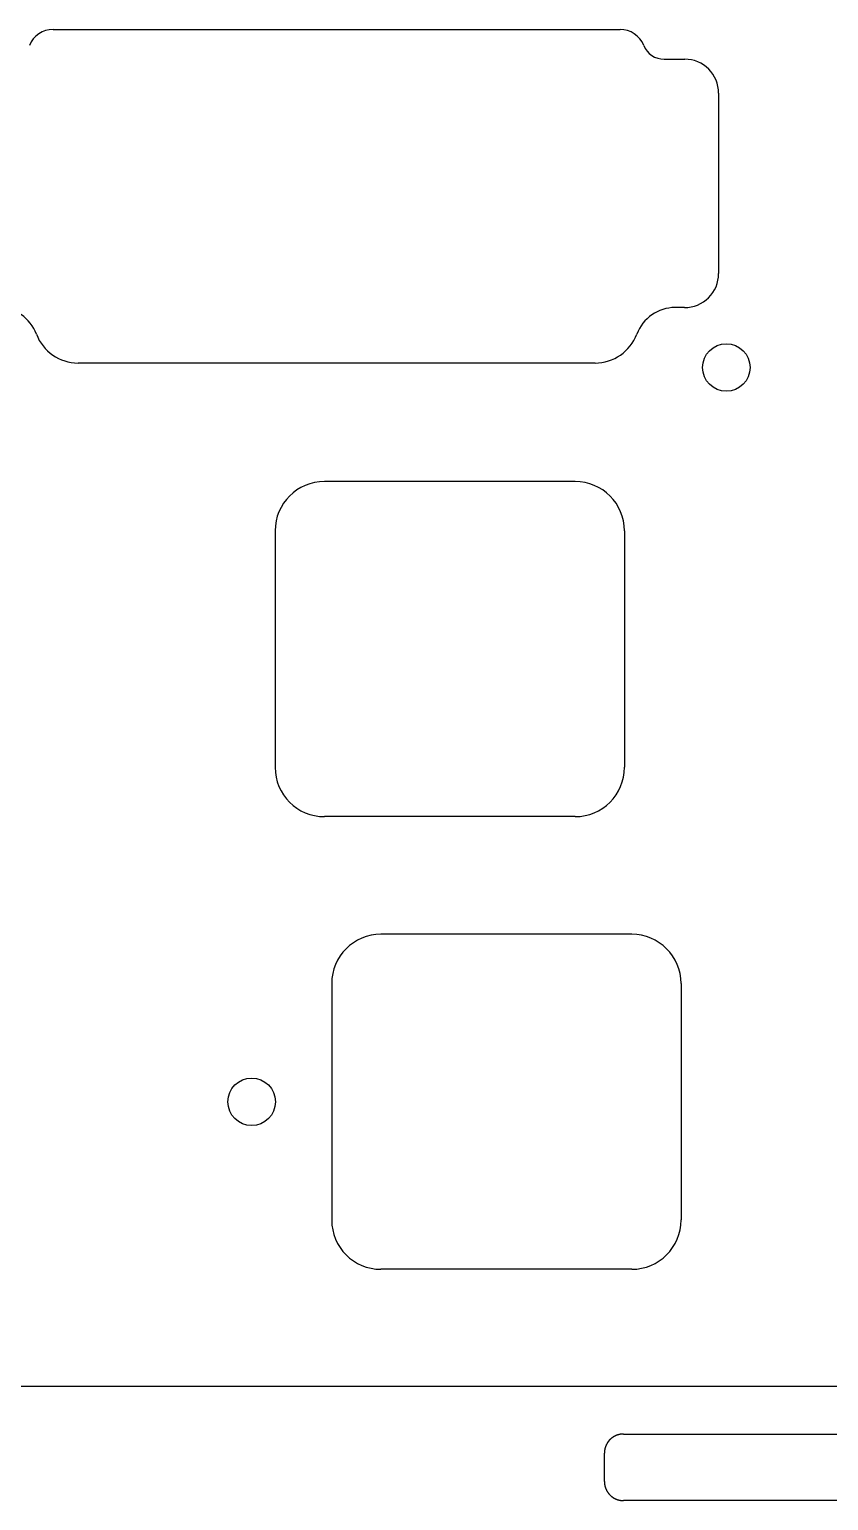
# Model space of a CAD drawing. Header units: millimetres. Extents: x -11 to 340, y -118 to 18.
# Drawn here: x 241.9 to 275.5, y -116.8 to -54.9 of the extents above; entities that cross this region are included whole.
import ezdxf

# ---------------------------------------------------------------- set-up
doc = ezdxf.new("R2010")
doc.units = ezdxf.units.MM
doc.header["$MEASUREMENT"] = 0
doc.layers.add('BLACK', color=7, linetype='CONTINUOUS')

msp = doc.modelspace()

# ---------------------------------------------------------------- linework, layer by layer
at = {"layer": 'BLACK', "linetype": 'Continuous'}
for p, q in [((242.866125, -54.884911), (242.866125, -54.8849)), ((242.866125, -54.8849), (266.721325, -54.8849)), ((268.578525, -56.13706), (269.444125, -56.13706)), ((270.869115, -57.56206), (270.869115, -65.1629)), ((269.432208, -66.58794), (269.040075, -66.58794)), ((265.669175, -68.92441), (243.918325, -68.92441)), ((264.83125, -73.9125), (254.281249, -73.9125)), ((252.20625, -75.9875), (252.20625, -85.937501)), ((266.90625, -75.9875), (266.90625, -85.9375)), ((264.83125, -88.0125), (254.28125, -88.0125)), ((267.2125, -92.9625), (256.662499, -92.9625)), ((254.5875, -95.0375), (254.5875, -104.987501)), ((269.2875, -95.0375), (269.2875, -104.9875)), ((267.2125, -107.0625), (256.6625, -107.0625)), ((286.3125, -111.9925), (221.893425, -111.9925)), ((266.107054, -114.531116), (266.105748, -114.534884)), ((266.108378, -114.527357), (266.107054, -114.531116)), ((266.109721, -114.523602), (266.108378, -114.527357)), ((266.111083, -114.519856), (266.109721, -114.523602)), ((266.112464, -114.516114), (266.111083, -114.519856)), ((266.113864, -114.512381), (266.112464, -114.516114)), ((266.115282, -114.508654), (266.113864, -114.512381)), ((266.116719, -114.504935), (266.115282, -114.508654)), ((266.118176, -114.501221), (266.116719, -114.504935)), ((266.11965, -114.497516), (266.118176, -114.501221)), ((266.121144, -114.493817), (266.11965, -114.497516)), ((266.122656, -114.490126), (266.121144, -114.493817)), ((266.124187, -114.486441), (266.122656, -114.490126)), ((266.125736, -114.482766), (266.124187, -114.486441)), ((266.127304, -114.479096), (266.125736, -114.482766)), ((266.12889, -114.475436), (266.127304, -114.479096)), ((266.130495, -114.471781), (266.12889, -114.475436)), ((266.132118, -114.468136), (266.130495, -114.471781)), ((266.13376, -114.464497), (266.132118, -114.468136)), ((266.13542, -114.460868), (266.13376, -114.464497)), ((266.137098, -114.457245), (266.13542, -114.460868)), ((266.138795, -114.453632), (266.137098, -114.457245)), ((266.14051, -114.450026), (266.138795, -114.453632)), ((266.142243, -114.44643), (266.14051, -114.450026)), ((266.143995, -114.44284), (266.142243, -114.44643)), ((266.145764, -114.43926), (266.143995, -114.44284)), ((266.147552, -114.435687), (266.145764, -114.43926)), ((266.149357, -114.432125), (266.147552, -114.435687)), ((266.151181, -114.428569), (266.149357, -114.432125)), ((266.153022, -114.425024), (266.151181, -114.428569)), ((266.154882, -114.421487), (266.153022, -114.425024)), ((266.15676, -114.41796), (266.154882, -114.421487)), ((266.158655, -114.41444), (266.15676, -114.41796)), ((266.160568, -114.410931), (266.158655, -114.41444)), ((266.162499, -114.40743), (266.160568, -114.410931)), ((266.164448, -114.40394), (266.162499, -114.40743)), ((266.166414, -114.400457), (266.164448, -114.40394)), ((266.168398, -114.396986), (266.166414, -114.400457)), ((266.1704, -114.393523), (266.168398, -114.396986)), ((266.172418, -114.390071), (266.1704, -114.393523)), ((266.174455, -114.386627), (266.172418, -114.390071)), ((266.176509, -114.383194), (266.174455, -114.386627)), ((266.17858, -114.379771), (266.176509, -114.383194)), ((266.180668, -114.376358), (266.17858, -114.379771)), ((266.182775, -114.372954), (266.180668, -114.376358)), ((266.184897, -114.369562), (266.182775, -114.372954)), ((266.187038, -114.366179), (266.184897, -114.369562)), ((266.189195, -114.362807), (266.187038, -114.366179)), ((266.191369, -114.359445), (266.189195, -114.362807)), ((266.19356, -114.356095), (266.191369, -114.359445)), ((266.195769, -114.352754), (266.19356, -114.356095)), ((266.197994, -114.349425), (266.195769, -114.352754)), ((266.200236, -114.346105), (266.197994, -114.349425)), ((266.202495, -114.342798), (266.200236, -114.346105)), ((266.20477, -114.339501), (266.202495, -114.342798)), ((266.207062, -114.336215), (266.20477, -114.339501)), ((266.209371, -114.33294), (266.207062, -114.336215)), ((266.211696, -114.329678), (266.209371, -114.33294)), ((266.214038, -114.326425), (266.211696, -114.329678)), ((266.216396, -114.323185), (266.214038, -114.326425)), ((266.21877, -114.319956), (266.216396, -114.323185)), ((266.221161, -114.316739), (266.21877, -114.319956)), ((266.223568, -114.313534), (266.221161, -114.316739)), ((266.225991, -114.31034), (266.223568, -114.313534)), ((266.22843, -114.307158), (266.225991, -114.31034)), ((266.230885, -114.303989), (266.22843, -114.307158)), ((266.233356, -114.300831), (266.230885, -114.303989)), ((266.235843, -114.297686), (266.233356, -114.300831)), ((266.238346, -114.294552), (266.235843, -114.297686)), ((266.240864, -114.291432), (266.238346, -114.294552)), ((266.243399, -114.288323), (266.240864, -114.291432)), ((266.245948, -114.285227), (266.243399, -114.288323)), ((266.248514, -114.282144), (266.245948, -114.285227)), ((266.251094, -114.279073), (266.248514, -114.282144)), ((266.253691, -114.276015), (266.251094, -114.279073)), ((266.256302, -114.27297), (266.253691, -114.276015)), ((266.258929, -114.269938), (266.256302, -114.27297)), ((266.261571, -114.266919), (266.258929, -114.269938)), ((266.264228, -114.263913), (266.261571, -114.266919)), ((266.2669, -114.26092), (266.264228, -114.263913)), ((266.269587, -114.257941), (266.2669, -114.26092)), ((266.272289, -114.254975), (266.269587, -114.257941)), ((266.275006, -114.252022), (266.272289, -114.254975)), ((266.277738, -114.249083), (266.275006, -114.252022)), ((266.280484, -114.246158), (266.277738, -114.249083)), ((266.283244, -114.243246), (266.280484, -114.246158)), ((266.28602, -114.240348), (266.283244, -114.243246)), ((266.288809, -114.237464), (266.28602, -114.240348)), ((266.291613, -114.234593), (266.288809, -114.237464)), ((266.294432, -114.231737), (266.291613, -114.234593)), ((266.300111, -114.226067), (266.294432, -114.231737)), ((266.305846, -114.220454), (266.300111, -114.226067)), ((266.311636, -114.214899), (266.305846, -114.220454)), ((266.317482, -114.209401), (266.311636, -114.214899)), ((266.323381, -114.203963), (266.317482, -114.209401)), ((266.329334, -114.198584), (266.323381, -114.203963)), ((266.33534, -114.193266), (266.329334, -114.198584)), ((266.341398, -114.188008), (266.33534, -114.193266)), ((266.347508, -114.182811), (266.341398, -114.188008)), ((266.353668, -114.177676), (266.347508, -114.182811)), ((266.359878, -114.172603), (266.353668, -114.177676)), ((266.366138, -114.167593), (266.359878, -114.172603)), ((266.372446, -114.162647), (266.366138, -114.167593)), ((266.378803, -114.157765), (266.372446, -114.162647)), ((266.385206, -114.152947), (266.378803, -114.157765)), ((266.391657, -114.148194), (266.385206, -114.152947)), ((266.398153, -114.143507), (266.391657, -114.148194)), ((266.404694, -114.138885), (266.398153, -114.143507)), ((266.41128, -114.134331), (266.404694, -114.138885)), ((266.417909, -114.129843), (266.41128, -114.134331)), ((266.424582, -114.125422), (266.417909, -114.129843)), ((266.431297, -114.12107), (266.424582, -114.125422)), ((266.438054, -114.116785), (266.431297, -114.12107)), ((266.444851, -114.11257), (266.438054, -114.116785)), ((266.451689, -114.108423), (266.444851, -114.11257)), ((266.458566, -114.104346), (266.451689, -114.108423)), ((266.465482, -114.100339), (266.458566, -114.104346)), ((266.472436, -114.096402), (266.465482, -114.100339)), ((266.479427, -114.092536), (266.472436, -114.096402)), ((266.486455, -114.088741), (266.479427, -114.092536)), ((266.493519, -114.085017), (266.486455, -114.088741)), ((266.500618, -114.081366), (266.493519, -114.085017)), ((266.507752, -114.077786), (266.500618, -114.081366)), ((266.51492, -114.074278), (266.507752, -114.077786)), ((266.522121, -114.070844), (266.51492, -114.074278)), ((266.529354, -114.067482), (266.522121, -114.070844)), ((266.53662, -114.064194), (266.529354, -114.067482)), ((266.543916, -114.060979), (266.53662, -114.064194)), ((266.551243, -114.057838), (266.543916, -114.060979)), ((266.5586, -114.054772), (266.551243, -114.057838)), ((266.565986, -114.051779), (266.5586, -114.054772)), ((266.573401, -114.048862), (266.565986, -114.051779)), ((266.580844, -114.046019), (266.573401, -114.048862)), ((266.588314, -114.043251), (266.580844, -114.046019)), ((266.59581, -114.040559), (266.588314, -114.043251)), ((266.603333, -114.037942), (266.59581, -114.040559)), ((266.61088, -114.035401), (266.603333, -114.037942)), ((266.618453, -114.032936), (266.61088, -114.035401)), ((266.62605, -114.030547), (266.618453, -114.032936)), ((266.63367, -114.028235), (266.62605, -114.030547)), ((266.641314, -114.025999), (266.63367, -114.028235)), ((266.64898, -114.02384), (266.641314, -114.025999)), ((266.656667, -114.021757), (266.64898, -114.02384)), ((266.664376, -114.019752), (266.656667, -114.021757)), ((266.672106, -114.017824), (266.664376, -114.019752)), ((266.679856, -114.015973), (266.672106, -114.017824)), ((266.687625, -114.0142), (266.679856, -114.015973)), ((266.695414, -114.012504), (266.687625, -114.0142)), ((266.70322, -114.010886), (266.695414, -114.012504)), ((266.711045, -114.009346), (266.70322, -114.010886)), ((266.718888, -114.007884), (266.711045, -114.009346)), ((266.726747, -114.0065), (266.718888, -114.007884)), ((266.734623, -114.005194), (266.726747, -114.0065)), ((266.742515, -114.003967), (266.734623, -114.005194)), ((266.750422, -114.002818), (266.742515, -114.003967)), ((266.758345, -114.001748), (266.750422, -114.002818)), ((266.766282, -114.000756), (266.758345, -114.001748)), ((266.774233, -113.999843), (266.766282, -114.000756)), ((266.782197, -113.999009), (266.774233, -113.999843)), ((266.790175, -113.998254), (266.782197, -113.999009)), ((266.798166, -113.997578), (266.790175, -113.998254)), ((266.806169, -113.996982), (266.798166, -113.997578)), ((266.814184, -113.996464), (266.806169, -113.996982)), ((266.82221, -113.996026), (266.814184, -113.996464)), ((266.830248, -113.995667), (266.82221, -113.996026)), ((266.838296, -113.995388), (266.830248, -113.995667)), ((266.846354, -113.995189), (266.838296, -113.995388)), ((266.854422, -113.995069), (266.846354, -113.995189)), ((266.8625, -113.995029), (266.854422, -113.995069)), ((266.8625, -113.995029), (279.5625, -113.995029)), ((266.062514, -114.790256), (266.0625, -114.794301)), ((266.0625, -114.794301), (266.0625, -114.795029)), ((266.0625, -115.995029), (266.0625, -114.795029)), ((266.062548, -114.786215), (266.062514, -114.790256)), ((266.062601, -114.782174), (266.062548, -114.786215)), ((266.062675, -114.778138), (266.062601, -114.782174)), ((266.062768, -114.774102), (266.062675, -114.778138)), ((266.062882, -114.770071), (266.062768, -114.774102)), ((266.063015, -114.76604), (266.062882, -114.770071)), ((266.063169, -114.762014), (266.063015, -114.76604)), ((266.063342, -114.757988), (266.063169, -114.762014)), ((266.063536, -114.753968), (266.063342, -114.757988)), ((266.063749, -114.749948), (266.063536, -114.753968)), ((266.063982, -114.745933), (266.063749, -114.749948)), ((266.064235, -114.741918), (266.063982, -114.745933)), ((266.064508, -114.737909), (266.064235, -114.741918)), ((266.064801, -114.733901), (266.064508, -114.737909)), ((266.065113, -114.729898), (266.064801, -114.733901)), ((266.065446, -114.725895), (266.065113, -114.729898)), ((266.065798, -114.721899), (266.065446, -114.725895)), ((266.06617, -114.717903), (266.065798, -114.721899)), ((266.066562, -114.713912), (266.06617, -114.717903)), ((266.066974, -114.709923), (266.066562, -114.713912)), ((266.067405, -114.705939), (266.066974, -114.709923)), ((266.067856, -114.701957), (266.067405, -114.705939)), ((266.068327, -114.69798), (266.067856, -114.701957)), ((266.068818, -114.694004), (266.068327, -114.69798)), ((266.069328, -114.690035), (266.068818, -114.694004)), ((266.069858, -114.686066), (266.069328, -114.690035)), ((266.070408, -114.682104), (266.069858, -114.686066)), ((266.070978, -114.678143), (266.070408, -114.682104)), ((266.071567, -114.674189), (266.070978, -114.678143)), ((266.072176, -114.670235), (266.071567, -114.674189)), ((266.072804, -114.666289), (266.072176, -114.670235)), ((266.073453, -114.662344), (266.072804, -114.666289)), ((266.07412, -114.658405), (266.073453, -114.662344)), ((266.074808, -114.654468), (266.07412, -114.658405)), ((266.075515, -114.650538), (266.074808, -114.654468)), ((266.076242, -114.646609), (266.075515, -114.650538)), ((266.076987, -114.642688), (266.076242, -114.646609)), ((266.077753, -114.638768), (266.076987, -114.642688)), ((266.078538, -114.634855), (266.077753, -114.638768)), ((266.079343, -114.630945), (266.078538, -114.634855)), ((266.080167, -114.627041), (266.079343, -114.630945)), ((266.081011, -114.623139), (266.080167, -114.627041)), ((266.081874, -114.619245), (266.081011, -114.623139)), ((266.082757, -114.615353), (266.081874, -114.619245)), ((266.083659, -114.611469), (266.082757, -114.615353)), ((266.08458, -114.607587), (266.083659, -114.611469)), ((266.085521, -114.603712), (266.08458, -114.607587)), ((266.086481, -114.59984), (266.085521, -114.603712)), ((266.087461, -114.595976), (266.086481, -114.59984)), ((266.08846, -114.592114), (266.087461, -114.595976)), ((266.089478, -114.58826), (266.08846, -114.592114)), ((266.090515, -114.584409), (266.089478, -114.58826)), ((266.091572, -114.580566), (266.090515, -114.584409)), ((266.092648, -114.576726), (266.091572, -114.580566)), ((266.093743, -114.572894), (266.092648, -114.576726)), ((266.094858, -114.569065), (266.093743, -114.572894)), ((266.095991, -114.565244), (266.094858, -114.569065)), ((266.097144, -114.561427), (266.095991, -114.565244)), ((266.098316, -114.557618), (266.097144, -114.561427)), ((266.099507, -114.553813), (266.098316, -114.557618)), ((266.100717, -114.550016), (266.099507, -114.553813)), ((266.101947, -114.546222), (266.100717, -114.550016)), ((266.103195, -114.542438), (266.101947, -114.546222)), ((266.104462, -114.538657), (266.103195, -114.542438)), ((266.105748, -114.534884), (266.104462, -114.538657)), ((266.0625, -115.995029), (266.06254, -116.003107)), ((266.06254, -116.003107), (266.06266, -116.011175)), ((266.06266, -116.011175), (266.062859, -116.019233)), ((266.062859, -116.019233), (266.063138, -116.027282)), ((266.063138, -116.027282), (266.063497, -116.035319)), ((266.063497, -116.035319), (266.063935, -116.043345)), ((266.063935, -116.043345), (266.064453, -116.05136)), ((266.064453, -116.05136), (266.065049, -116.059363)), ((266.065049, -116.059363), (266.065725, -116.067354)), ((266.065725, -116.067354), (266.06648, -116.075332)), ((266.06648, -116.075332), (266.067314, -116.083296)), ((266.067314, -116.083296), (266.068227, -116.091247)), ((266.068227, -116.091247), (266.069219, -116.099184)), ((266.069219, -116.099184), (266.070289, -116.107107)), ((266.070289, -116.107107), (266.071438, -116.115014)), ((266.071438, -116.115014), (266.072665, -116.122906)), ((266.072665, -116.122906), (266.073971, -116.130782)), ((266.073971, -116.130782), (266.075355, -116.138641)), ((266.075355, -116.138641), (266.076817, -116.146484)), ((266.076817, -116.146484), (266.078357, -116.154309)), ((266.078357, -116.154309), (266.079975, -116.162116)), ((266.079975, -116.162116), (266.081671, -116.169904)), ((266.081671, -116.169904), (266.083444, -116.177674)), ((266.083444, -116.177674), (266.085295, -116.185423)), ((266.085295, -116.185423), (266.087223, -116.193153)), ((266.087223, -116.193153), (266.089228, -116.200862)), ((266.089228, -116.200862), (266.091311, -116.20855)), ((266.091311, -116.20855), (266.09347, -116.216215)), ((266.09347, -116.216215), (266.095706, -116.223859)), ((266.095706, -116.223859), (266.098018, -116.231479)), ((266.098018, -116.231479), (266.100407, -116.239076)), ((266.100407, -116.239076), (266.102872, -116.246649)), ((266.102872, -116.246649), (266.105413, -116.254197)), ((266.105413, -116.254197), (266.10803, -116.261719)), ((266.10803, -116.261719), (266.110722, -116.269216)), ((266.110722, -116.269216), (266.11349, -116.276686)), ((266.11349, -116.276686), (266.116333, -116.284128)), ((266.116333, -116.284128), (266.11925, -116.291543)), ((266.11925, -116.291543), (266.122243, -116.298929)), ((266.122243, -116.298929), (266.125309, -116.306286)), ((266.125309, -116.306286), (266.12845, -116.313613)), ((266.12845, -116.313613), (266.131665, -116.32091)), ((266.131665, -116.32091), (266.134953, -116.328175)), ((266.134953, -116.328175), (266.138315, -116.335408)), ((266.138315, -116.335408), (266.141749, -116.342609)), ((266.141749, -116.342609), (266.145257, -116.349777)), ((266.145257, -116.349777), (266.148837, -116.356911)), ((266.148837, -116.356911), (266.152488, -116.36401)), ((266.152488, -116.36401), (266.156212, -116.371074)), ((266.156212, -116.371074), (266.160007, -116.378102)), ((266.160007, -116.378102), (266.163873, -116.385094)), ((266.163873, -116.385094), (266.16781, -116.392048)), ((266.16781, -116.392048), (266.171817, -116.398964)), ((266.171817, -116.398964), (266.175894, -116.405841)), ((266.175894, -116.405841), (266.18004, -116.412678)), ((266.18004, -116.412678), (266.184256, -116.419476)), ((266.184256, -116.419476), (266.18854, -116.426232)), ((266.18854, -116.426232), (266.192893, -116.432947)), ((266.192893, -116.432947), (266.197314, -116.43962)), ((266.197314, -116.43962), (266.201801, -116.446249)), ((266.201801, -116.446249), (266.206356, -116.452835)), ((266.206356, -116.452835), (266.210978, -116.459376)), ((266.210978, -116.459376), (266.215665, -116.465873)), ((266.215665, -116.465873), (266.220418, -116.472323)), ((266.220418, -116.472323), (266.225236, -116.478726)), ((266.225236, -116.478726), (266.230118, -116.485083)), ((266.230118, -116.485083), (266.235064, -116.491391)), ((266.235064, -116.491391), (266.240074, -116.497651)), ((266.240074, -116.497651), (266.245147, -116.503861)), ((266.245147, -116.503861), (266.250282, -116.510021)), ((266.250282, -116.510021), (266.255478, -116.516131)), ((266.255478, -116.516131), (266.260736, -116.522189)), ((266.260736, -116.522189), (266.266055, -116.528195)), ((266.266055, -116.528195), (266.271434, -116.534148)), ((266.271434, -116.534148), (266.276872, -116.540047)), ((266.276872, -116.540047), (266.282369, -116.545893)), ((266.282369, -116.545893), (266.287925, -116.551683)), ((266.287925, -116.551683), (266.293538, -116.557418)), ((266.293538, -116.557418), (266.299208, -116.563097)), ((266.299208, -116.563097), (266.302064, -116.565916)), ((266.302064, -116.565916), (266.304934, -116.56872)), ((266.304934, -116.56872), (266.307818, -116.571509)), ((266.307818, -116.571509), (266.310717, -116.574285)), ((266.310717, -116.574285), (266.313628, -116.577045)), ((266.313628, -116.577045), (266.316554, -116.579792)), ((266.316554, -116.579792), (266.319493, -116.582523)), ((266.319493, -116.582523), (266.322446, -116.58524)), ((266.322446, -116.58524), (266.325412, -116.587942)), ((266.325412, -116.587942), (266.328391, -116.590629)), ((266.328391, -116.590629), (266.331384, -116.593301)), ((266.331384, -116.593301), (266.33439, -116.595958)), ((266.33439, -116.595958), (266.337409, -116.5986)), ((266.337409, -116.5986), (266.340441, -116.601227)), ((266.340441, -116.601227), (266.343486, -116.603838)), ((266.343486, -116.603838), (266.346544, -116.606435)), ((266.346544, -116.606435), (266.349614, -116.609015)), ((266.349614, -116.609015), (266.352698, -116.611581)), ((266.352698, -116.611581), (266.355794, -116.61413)), ((266.355794, -116.61413), (266.358902, -116.616665)), ((266.358902, -116.616665), (266.362023, -116.619183)), ((266.362023, -116.619183), (266.365156, -116.621686)), ((266.365156, -116.621686), (266.368302, -116.624173)), ((266.368302, -116.624173), (266.371459, -116.626644)), ((266.371459, -116.626644), (266.374629, -116.629099)), ((266.374629, -116.629099), (266.377811, -116.631538)), ((266.377811, -116.631538), (266.381004, -116.633961)), ((266.381004, -116.633961), (266.38421, -116.636368)), ((266.38421, -116.636368), (266.387427, -116.638759)), ((266.387427, -116.638759), (266.390656, -116.641133)), ((266.390656, -116.641133), (266.393896, -116.643491)), ((266.393896, -116.643491), (266.397148, -116.645833)), ((266.397148, -116.645833), (266.400411, -116.648158)), ((266.400411, -116.648158), (266.403686, -116.650467)), ((266.403686, -116.650467), (266.406971, -116.652759)), ((266.406971, -116.652759), (266.410269, -116.655035)), ((266.410269, -116.655035), (266.413576, -116.657293)), ((266.413576, -116.657293), (266.416895, -116.659535)), ((266.416895, -116.659535), (266.420224, -116.66176)), ((266.420224, -116.66176), (266.423565, -116.663969)), ((266.423565, -116.663969), (266.426916, -116.66616)), ((266.426916, -116.66616), (266.430278, -116.668334)), ((266.430278, -116.668334), (266.43365, -116.670491)), ((266.43365, -116.670491), (266.437033, -116.672632)), ((266.437033, -116.672632), (266.440425, -116.674754)), ((266.440425, -116.674754), (266.443829, -116.676861)), ((266.443829, -116.676861), (266.447241, -116.678949)), ((266.447241, -116.678949), (266.450665, -116.68102)), ((266.450665, -116.68102), (266.454098, -116.683074)), ((266.454098, -116.683074), (266.457541, -116.685111)), ((266.457541, -116.685111), (266.460993, -116.687129)), ((266.460993, -116.687129), (266.464457, -116.689131)), ((266.464457, -116.689131), (266.467928, -116.691115)), ((266.467928, -116.691115), (266.47141, -116.693081)), ((266.47141, -116.693081), (266.474901, -116.69503)), ((266.474901, -116.69503), (266.478402, -116.696961)), ((266.478402, -116.696961), (266.481911, -116.698874)), ((266.481911, -116.698874), (266.48543, -116.700769)), ((266.48543, -116.700769), (266.488957, -116.702647)), ((266.488957, -116.702647), (266.492495, -116.704507)), ((266.492495, -116.704507), (266.49604, -116.706348)), ((266.49604, -116.706348), (266.499595, -116.708172)), ((266.499595, -116.708172), (266.503158, -116.709977)), ((266.503158, -116.709977), (266.506731, -116.711765)), ((266.506731, -116.711765), (266.51031, -116.713534)), ((266.51031, -116.713534), (266.5139, -116.715286)), ((266.5139, -116.715286), (266.517497, -116.717019)), ((266.517497, -116.717019), (266.521103, -116.718734)), ((266.521103, -116.718734), (266.524716, -116.720431)), ((266.524716, -116.720431), (266.528339, -116.722109)), ((266.528339, -116.722109), (266.531968, -116.723769)), ((266.531968, -116.723769), (266.535607, -116.725411)), ((266.535607, -116.725411), (266.539252, -116.727034)), ((266.539252, -116.727034), (266.542906, -116.728639)), ((266.542906, -116.728639), (266.546567, -116.730225)), ((266.546567, -116.730225), (266.550236, -116.731793)), ((266.550236, -116.731793), (266.553912, -116.733342)), ((266.553912, -116.733342), (266.557597, -116.734873)), ((266.557597, -116.734873), (266.561287, -116.736385)), ((266.561287, -116.736385), (266.564987, -116.737879)), ((266.564987, -116.737879), (266.568691, -116.739353)), ((266.568691, -116.739353), (266.572405, -116.74081)), ((266.572405, -116.74081), (266.576124, -116.742247)), ((266.576124, -116.742247), (266.579852, -116.743665)), ((266.579852, -116.743665), (266.583585, -116.745065)), ((266.583585, -116.745065), (266.587326, -116.746446)), ((266.587326, -116.746446), (266.591073, -116.747808)), ((266.591073, -116.747808), (266.594828, -116.749151)), ((266.594828, -116.749151), (266.598587, -116.750475)), ((266.598587, -116.750475), (266.602355, -116.751781)), ((266.602355, -116.751781), (266.606127, -116.753067)), ((266.606127, -116.753067), (266.609908, -116.754334)), ((266.609908, -116.754334), (266.613693, -116.755582)), ((266.613693, -116.755582), (266.617486, -116.756812)), ((266.617486, -116.756812), (266.621283, -116.758022)), ((266.621283, -116.758022), (266.625089, -116.759213)), ((266.625089, -116.759213), (266.628898, -116.760385)), ((266.628898, -116.760385), (266.632715, -116.761538)), ((266.632715, -116.761538), (266.636536, -116.762671)), ((266.636536, -116.762671), (266.640365, -116.763786)), ((266.640365, -116.763786), (266.644197, -116.764881)), ((266.644197, -116.764881), (266.648037, -116.765957)), ((266.648037, -116.765957), (266.65188, -116.767014)), ((266.65188, -116.767014), (266.655731, -116.768051)), ((266.655731, -116.768051), (266.659585, -116.769069)), ((266.659585, -116.769069), (266.663446, -116.770068)), ((266.663446, -116.770068), (266.667311, -116.771048)), ((266.667311, -116.771048), (266.671183, -116.772008)), ((266.671183, -116.772008), (266.675057, -116.772949)), ((266.675057, -116.772949), (266.678939, -116.77387)), ((266.678939, -116.77387), (266.682824, -116.774772)), ((266.682824, -116.774772), (266.686716, -116.775655)), ((266.686716, -116.775655), (266.69061, -116.776518)), ((266.69061, -116.776518), (266.694512, -116.777362)), ((266.694512, -116.777362), (266.698415, -116.778186)), ((266.698415, -116.778186), (266.702326, -116.778991)), ((266.702326, -116.778991), (266.706239, -116.779776)), ((266.706239, -116.779776), (266.710158, -116.780542)), ((266.710158, -116.780542), (266.71408, -116.781287)), ((266.71408, -116.781287), (266.718008, -116.782014)), ((266.718008, -116.782014), (266.721939, -116.782721)), ((266.721939, -116.782721), (266.725876, -116.783409)), ((266.725876, -116.783409), (266.729814, -116.784076)), ((266.729814, -116.784076), (266.733759, -116.784725)), ((266.733759, -116.784725), (266.737706, -116.785353)), ((266.737706, -116.785353), (266.741659, -116.785962)), ((266.741659, -116.785962), (266.745614, -116.786551)), ((266.745614, -116.786551), (266.749575, -116.787121)), ((266.749575, -116.787121), (266.753537, -116.787671)), ((266.753537, -116.787671), (266.757505, -116.788201)), ((266.757505, -116.788201), (266.761475, -116.788711)), ((266.761475, -116.788711), (266.765451, -116.789202)), ((266.765451, -116.789202), (266.769427, -116.789673)), ((266.769427, -116.789673), (266.77341, -116.790124)), ((266.77341, -116.790124), (266.777394, -116.790555)), ((266.777394, -116.790555), (266.781383, -116.790967)), ((266.781383, -116.790967), (266.785373, -116.791359)), ((266.785373, -116.791359), (266.789369, -116.791731)), ((266.789369, -116.791731), (266.793366, -116.792083)), ((266.793366, -116.792083), (266.797369, -116.792416)), ((266.797369, -116.792416), (266.801372, -116.792728)), ((266.801372, -116.792728), (266.80538, -116.793021)), ((266.80538, -116.793021), (266.809389, -116.793294)), ((266.809389, -116.793294), (266.813404, -116.793547)), ((266.813404, -116.793547), (266.817419, -116.79378)), ((266.817419, -116.79378), (266.821439, -116.793993)), ((266.821439, -116.793993), (266.825459, -116.794187)), ((266.825459, -116.794187), (266.829485, -116.79436)), ((266.829485, -116.79436), (266.833511, -116.794514)), ((266.833511, -116.794514), (266.837542, -116.794647)), ((266.837542, -116.794647), (266.841573, -116.794761)), ((266.841573, -116.794761), (266.845609, -116.794854)), ((266.845609, -116.794854), (266.849645, -116.794928)), ((266.849645, -116.794928), (266.853686, -116.794981)), ((266.853686, -116.794981), (266.857727, -116.795015)), ((266.857727, -116.795015), (266.861772, -116.795029)), ((266.861772, -116.795029), (266.8625, -116.795029)), ((279.5625, -116.795029), (266.8625, -116.795029))]:
    msp.add_line(p, q, dxfattribs=at)
at = {"layer": 'BLACK'}
for centre in [(271.19375, -69.1125), (251.221874, -100.0125)]:
    msp.add_circle(centre, 1, dxfattribs=at)
for centre, radius, start, end in [((242.866024, -55.959851), 1.07494, 89.99461656, 157.97750247), ((266.72129, -55.95989), 1.07499, 22.02370504, 89.99813454), ((268.57855, -55.2086), 0.92846, 202.02452102, 269.99845724), ((269.44415, -57.562), 1.42494, 359.99758749, 90.00100523), ((269.44399, -65.16286), 1.425125, 269.52631186, 359.99839184), ((240.547301, -68.312848), 1.724908, 20.54547839, 89.9992028), ((269.04008, -68.31288), 1.724936, 90.00016608, 159.45408213), ((243.918212, -67.049415), 1.874995, 200.54692151, 270.00345303), ((265.66909, -67.04933), 1.875082, 270.0025973, 339.45098232), ((254.281254, -75.987504), 2.075004, 90.00013806, 179.99988955), ((264.83125, -75.9875), 2.075, 0, 90), ((254.281252, -85.937498), 2.075002, 180.00008284, 269.99994478), ((264.83125, -85.9375), 2.075, 270, 0), ((256.662504, -95.037504), 2.075004, 90.00013806, 179.99988955), ((267.2125, -95.0375), 2.075, 0, 90), ((256.662502, -104.987498), 2.075002, 180.00008284, 269.99994478), ((267.2125, -104.9875), 2.075, 270, 0)]:
    msp.add_arc(centre, radius, start, end, dxfattribs=at)

doc.saveas('drawing.dxf')
